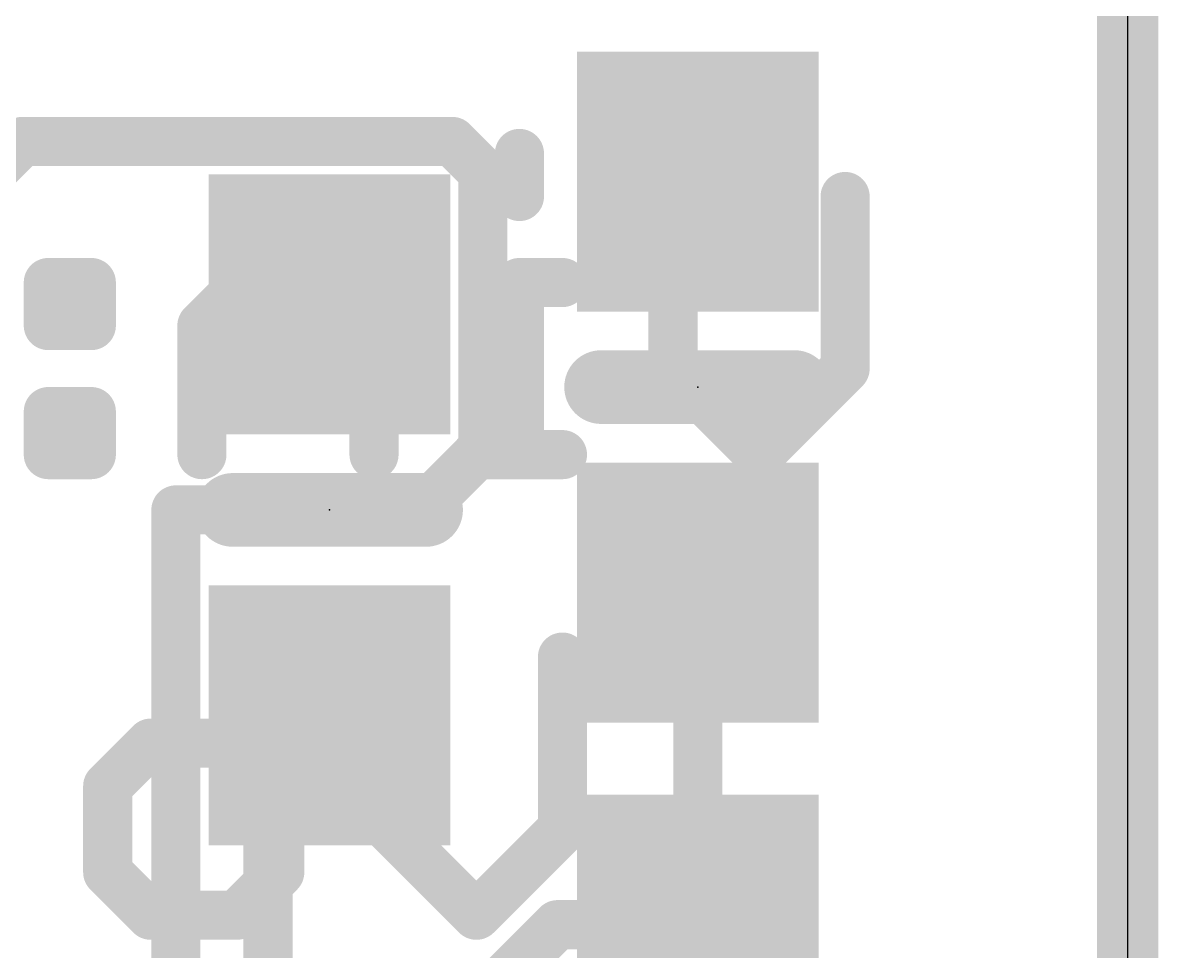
# Model space of a CAD drawing. Extents: x -0.1 to 11.6, y -0.1 to 17.8.
# Drawn here: x 6.859 to 11.557, y 9.732 to 13.572 of the extents above; entities that cross this region are included whole.
import ezdxf

# ---------------------------------------------------------------- set-up
doc = ezdxf.new("R2010")
doc.units = 0
for name, color, linetype in [('1', 12, 'CONTINUOUS'), ('16', 5, 'CONTINUOUS'), ('20', 53, 'CONTINUOUS'), ('21', 40, 'CONTINUOUS'), ('22', 6, 'CONTINUOUS'), ('23', 53, 'CONTINUOUS')]:
    doc.layers.add(name, color=color, linetype=linetype)

# ---------------------------------------------------------------- blocks, each defined once
blk = doc.blocks.new('RECT')
blk.add_solid([(-0.5, -0.5), (0.5, -0.5), (-0.5, 0.5), (0.5, 0.5)])

msp = doc.modelspace()

# ---------------------------------------------------------------- linework, layer by layer
at = {"layer": '1'}
for points, const_width in [([(11.43, 17.653), (11.43, 0)], 0.254), ([(6.604, 12.827), (6.858, 13.081)], 0.2032), ([(6.858, 13.081), (8.636, 13.081)], 0.2032), ([(8.636, 13.081), (8.763, 12.954)], 0.2032), ([(8.763, 12.954), (8.763, 11.811)], 0.2032), ([(8.763, 11.811), (8.509, 11.557)], 0.2032), ([(8.509, 11.557), (7.493, 11.557)], 0.2032), ([(7.493, 11.557), (7.493, 9.144)], 0.2032), ([(9.652, 11.215), (9.652, 9.8416)], 0.2032), ([(7.874, 10.453), (8.128, 10.707)], 0.2032), ([(7.874, 9.398), (7.874, 10.453)], 0.2032), ([(9.0716, 9.8416), (8.628, 9.398)], 0.2032), ([(9.0716, 9.8416), (9.652, 9.8416)], 0.2032)]:
    msp.add_lwpolyline(points, dxfattribs=dict(at, const_width=const_width))
at = {"layer": '1', "const_width": 0.1016}
for points in [[(6.858, 13.1318, 1), (6.858, 13.0302)], [(6.8939, 13.0451, 1), (6.8221, 13.1169)], [(8.6719, 13.1169, 1), (8.6001, 13.0451)], [(8.636, 13.0302, 1), (8.636, 13.1318)], [(8.8138, 12.954, 1), (8.7122, 12.954)], [(8.7271, 12.9181, 1), (8.7989, 12.9899)], [(8.7989, 11.7751, 1), (8.7271, 11.8469)], [(8.7122, 11.811, 1), (8.8138, 11.811)], [(7.493, 11.6078, 1), (7.493, 11.5062)], [(7.5438, 11.557, 1), (7.4422, 11.557)], [(8.509, 11.5062, 1), (8.509, 11.6078)], [(8.4731, 11.5929, 1), (8.5449, 11.5211)], [(9.7028, 11.215, 1), (9.6012, 11.215)], [(8.1639, 10.6711, 1), (8.0921, 10.7429)], [(7.9248, 10.453, 1), (7.8232, 10.453)], [(7.8381, 10.4889, 1), (7.9099, 10.4171)], [(9.0716, 9.8924, 1), (9.0716, 9.7908)], [(9.1075, 9.8057, 1), (9.0357, 9.8775)], [(9.652, 9.7908, 1), (9.652, 9.8924)], [(9.6012, 9.8416, 1), (9.7028, 9.8416)]]:
    msp.add_lwpolyline(points, format="xyb", dxfattribs=at)
at = {"layer": '16', "const_width": 0.254}
msp.add_lwpolyline([(11.43, 17.653), (11.43, 0)], dxfattribs=at)
at = {"layer": '20'}
msp.add_line((11.43, 15.24), (11.43, 0), dxfattribs=at)
at = {"layer": '21', "const_width": 0.3048}
for points in [[(9.252, 12.065), (10.052, 12.065)], [(8.528, 11.557), (7.728, 11.557)]]:
    msp.add_lwpolyline(points, dxfattribs=at)
at = {"layer": '21', "const_width": 0.1524}
for points in [[(9.252, 12.1412, 1), (9.252, 11.9888)], [(10.052, 11.9888, 1), (10.052, 12.1412)], [(7.728, 11.6332, 1), (7.728, 11.4808)], [(8.528, 11.4808, 1), (8.528, 11.6332)]]:
    msp.add_lwpolyline(points, format="xyb", dxfattribs=at)
at = {"layer": '22', "const_width": 0.2032}
for points in [[(8.9141, 13.0313), (8.9141, 12.8533)], [(9.5496, 12.1415), (9.5496, 12.8533)], [(10.2614, 12.8533), (10.2614, 12.1415)], [(7.1431, 12.4974), (6.9651, 12.4974)], [(6.9651, 12.4974), (6.9651, 12.3195)], [(7.1431, 12.3195), (7.1431, 12.4974)], [(7.7786, 12.4974), (7.6006, 12.3195)], [(8.3125, 12.4974), (7.7786, 12.4974)], [(8.3125, 11.7856), (8.3125, 12.4974)], [(9.0921, 12.4974), (8.9141, 12.4974)], [(8.9141, 12.4974), (8.9141, 11.7856)], [(6.9651, 12.3195), (7.1431, 12.3195)], [(7.6006, 12.3195), (7.6006, 11.7856)], [(9.9055, 11.7856), (9.5496, 12.1415)], [(10.2614, 12.1415), (9.9055, 11.7856)], [(7.1431, 11.9636), (6.9651, 11.9636)], [(6.9651, 11.9636), (6.9651, 11.7856)], [(7.1431, 11.7856), (7.1431, 11.9636)], [(6.9651, 11.7856), (7.1431, 11.7856)], [(9.0921, 11.7856), (8.7361, 11.7856)], [(8.3802, 10.2365), (8.3802, 10.9483)], [(9.092, 10.9483), (9.092, 10.2365)], [(7.2108, 10.4145), (7.3888, 10.5924)], [(7.3888, 10.5924), (7.7447, 10.5924)], [(7.7447, 10.5924), (7.9226, 10.4145)], [(7.2108, 10.0586), (7.2108, 10.4145)], [(7.9226, 10.4145), (7.9226, 10.0586)], [(8.7361, 9.8806), (8.3802, 10.2365)], [(9.092, 10.2365), (8.7361, 9.8806)], [(7.3888, 9.8806), (7.2108, 10.0586)], [(7.9226, 10.0586), (7.7447, 9.8806)], [(7.7447, 9.8806), (7.3888, 9.8806)]]:
    msp.add_lwpolyline(points, dxfattribs=at)
at = {"layer": '22', "const_width": 0.1016}
for points in [[(8.9649, 13.0313, 1), (8.8633, 13.0313)], [(9.6004, 12.8533, 1), (9.4988, 12.8533)], [(10.3122, 12.8533, 1), (10.2106, 12.8533)], [(8.8633, 12.8533, 1), (8.9649, 12.8533)], [(6.9651, 12.5482, 1), (6.9651, 12.4466)], [(7.0159, 12.4974, 1), (6.9143, 12.4974)], [(7.1939, 12.4974, 1), (7.0923, 12.4974)], [(7.1431, 12.4466, 1), (7.1431, 12.5482)], [(7.7786, 12.5482, 1), (7.7786, 12.4466)], [(7.8145, 12.4615, 1), (7.7427, 12.5333)], [(8.3633, 12.4974, 1), (8.2617, 12.4974)], [(8.3125, 12.4466, 1), (8.3125, 12.5482)], [(8.9141, 12.5482, 1), (8.9141, 12.4466)], [(8.9649, 12.4974, 1), (8.8633, 12.4974)], [(9.0921, 12.4466, 1), (9.0921, 12.5482)], [(6.9651, 12.3703, 1), (6.9651, 12.2687)], [(7.1431, 12.2687, 1), (7.1431, 12.3703)], [(7.6514, 12.3195, 1), (7.5498, 12.3195)], [(7.5647, 12.3554, 1), (7.6366, 12.2835)], [(6.9143, 12.3195, 1), (7.0159, 12.3195)], [(7.0923, 12.3195, 1), (7.1939, 12.3195)], [(9.5856, 12.1774, 1), (9.5137, 12.1056)], [(10.2974, 12.1056, 1), (10.2255, 12.1774)], [(9.4988, 12.1415, 1), (9.6004, 12.1415)], [(10.2106, 12.1415, 1), (10.3122, 12.1415)], [(6.9651, 12.0144, 1), (6.9651, 11.9128)], [(7.0159, 11.9636, 1), (6.9143, 11.9636)], [(7.1939, 11.9636, 1), (7.0923, 11.9636)], [(7.1431, 11.9128, 1), (7.1431, 12.0144)], [(6.9651, 11.8364, 1), (6.9651, 11.7348)], [(7.1431, 11.7348, 1), (7.1431, 11.8364)], [(8.7361, 11.8364, 1), (8.7361, 11.7348)], [(9.0921, 11.7348, 1), (9.0921, 11.8364)], [(9.8696, 11.8215, 1), (9.9415, 11.7497)], [(9.8696, 11.7497, 1), (9.9415, 11.8215)], [(6.9143, 11.7856, 1), (7.0159, 11.7856)], [(7.0923, 11.7856, 1), (7.1939, 11.7856)], [(7.5498, 11.7856, 1), (7.6514, 11.7856)], [(8.2617, 11.7856, 1), (8.3633, 11.7856)], [(8.8633, 11.7856, 1), (8.9649, 11.7856)], [(8.431, 10.9483, 1), (8.3294, 10.9483)], [(9.1428, 10.9483, 1), (9.0412, 10.9483)], [(7.3888, 10.6432, 1), (7.3888, 10.5416)], [(7.4247, 10.5565, 1), (7.3529, 10.6283)], [(7.7806, 10.6283, 1), (7.7088, 10.5565)], [(7.7447, 10.5416, 1), (7.7447, 10.6432)], [(7.2616, 10.4145, 1), (7.16, 10.4145)], [(7.1749, 10.4504, 1), (7.2468, 10.3785)], [(7.9734, 10.4145, 1), (7.8719, 10.4145)], [(7.8867, 10.3785, 1), (7.9586, 10.4504)], [(8.4162, 10.2724, 1), (8.3443, 10.2006)], [(9.128, 10.2006, 1), (9.0561, 10.2724)], [(8.3294, 10.2365, 1), (8.431, 10.2365)], [(9.0412, 10.2365, 1), (9.1428, 10.2365)], [(7.2468, 10.0945, 1), (7.1749, 10.0226)], [(7.9586, 10.0226, 1), (7.8867, 10.0945)], [(7.16, 10.0586, 1), (7.2616, 10.0586)], [(7.8719, 10.0586, 1), (7.9734, 10.0586)], [(7.3888, 9.9314, 1), (7.3888, 9.8298)], [(7.3529, 9.8447, 1), (7.4247, 9.9165)], [(7.7088, 9.9165, 1), (7.7806, 9.8447)], [(7.7447, 9.8298, 1), (7.7447, 9.9314)], [(8.7002, 9.9165, 1), (8.7721, 9.8447)], [(8.7002, 9.8447, 1), (8.7721, 9.9165)]]:
    msp.add_lwpolyline(points, format="xyb", dxfattribs=at)
at = {"layer": '23'}
for p in [(9.652, 12.065), (8.128, 11.557)]:
    msp.add_point(p, dxfattribs=at)

# ---------------------------------------------------------------- block references
at = {"layer": '1', "xscale": 1.075}
for p, rotation in [((9.652, 12.915), 90), ((8.128, 12.407), 270), ((9.652, 11.215), 90), ((8.128, 10.707), 270), ((9.652, 9.8416), 90)]:
    msp.add_blockref('RECT', p, dxfattribs=dict(at, rotation=rotation))

doc.saveas('drawing.dxf')
